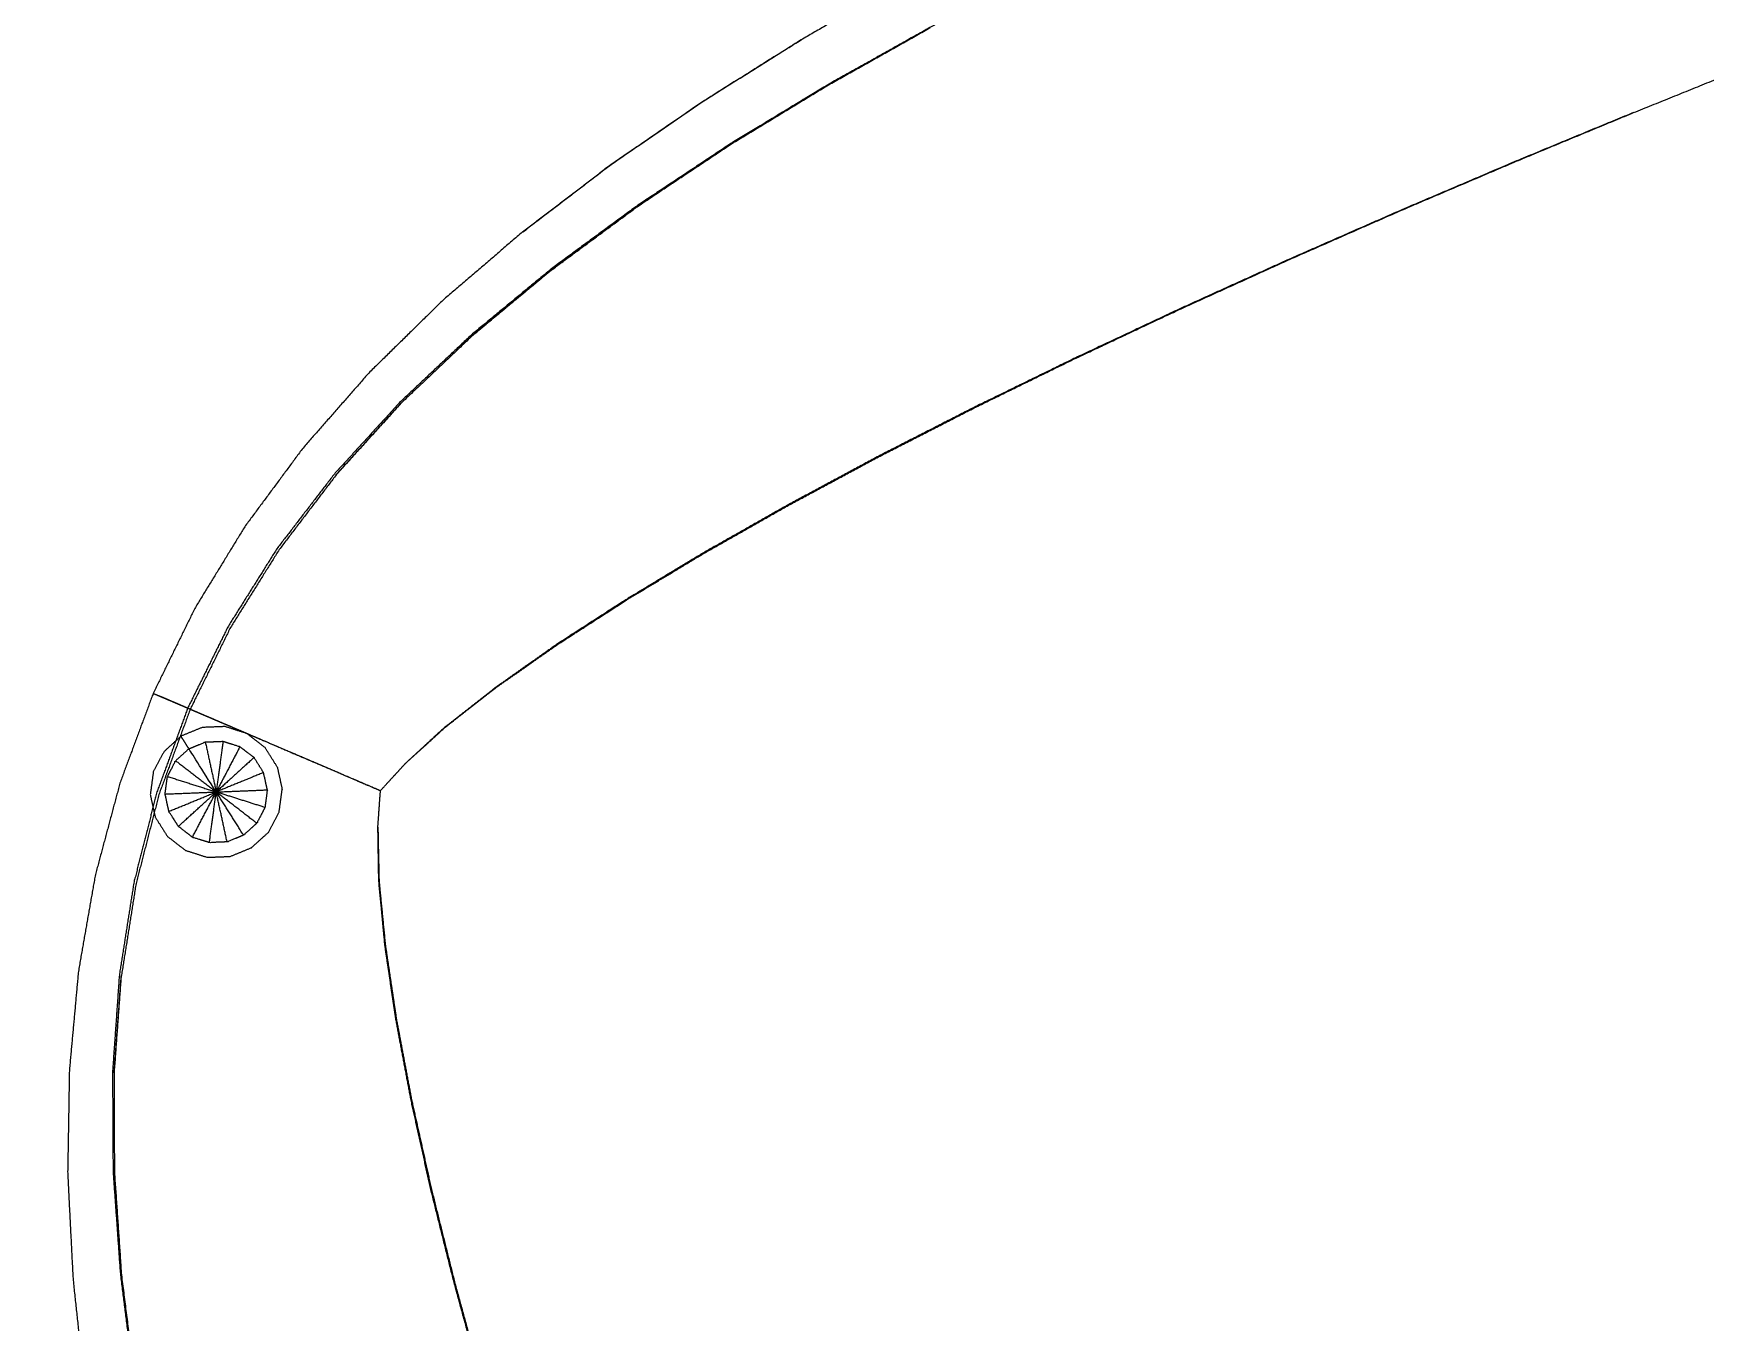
# Model space of a CAD drawing. Header units: millimetres. Extents: x 3429 to 24139, y -631 to 9878.
# Drawn here: x 7940.66 to 7959.4, y 3832.2 to 3846.66 of the extents above; entities that cross this region are included whole.
import ezdxf

# ---------------------------------------------------------------- set-up
doc = ezdxf.new("R2010")
doc.units = ezdxf.units.MM
doc.layers.add('multid_gorunus_4', color=15, linetype='Continuous', lineweight=9)
doc.layers.add('multid_gorunus_5', color=193, linetype='Continuous', lineweight=5)

# ---------------------------------------------------------------- blocks, each defined once
blk = doc.blocks.new('yuvarlak masa')
at = {"layer": 'multid_gorunus_4', "lineweight": -3}
for points, knots in [([(2089.702, 7665.9), (2089.702, 7665.9), (2089.702, 7665.899), (2089.037, 7665.698), (2088.372, 7665.496), (2087.701, 7665.276), (2087.03, 7665.055), (2086.355, 7664.819), (2085.681, 7664.582), (2085.006, 7664.331), (2084.331, 7664.081), (2083.657, 7663.817), (2082.984, 7663.554), (2082.314, 7663.28), (2081.645, 7663.006), (2080.983, 7662.722), (2080.321, 7662.438), (2079.67, 7662.145), (2079.018, 7661.851), (2078.381, 7661.548), (2077.743, 7661.244), (2077.122, 7660.932), (2076.501, 7660.62), (2075.9, 7660.297), (2075.3, 7659.975), (2074.723, 7659.642), (2074.146, 7659.308)], [-3.000191, -3.000191, -3.000191, -3, -3, -2, -2, -1, -1, 0, 0, 1, 1, 2, 2, 3, 3, 4, 4, 5, 5, 6, 6, 7, 7, 8, 8, 8.999722, 8.999722, 8.999722]), ([(2089.702, 7665.9), (2089.702, 7665.9), (2089.702, 7665.899), (2089.037, 7665.698), (2088.372, 7665.496), (2087.701, 7665.276), (2087.03, 7665.055), (2086.355, 7664.819), (2085.681, 7664.582), (2085.006, 7664.331), (2084.331, 7664.081), (2083.657, 7663.817), (2082.984, 7663.554), (2082.314, 7663.28), (2081.645, 7663.006), (2080.983, 7662.722), (2080.321, 7662.438), (2079.67, 7662.145), (2079.018, 7661.851), (2078.381, 7661.548), (2077.743, 7661.244), (2077.122, 7660.932), (2076.501, 7660.62), (2075.9, 7660.297), (2075.3, 7659.975), (2074.723, 7659.642), (2074.146, 7659.308)], [-3.000191, -3.000191, -3.000191, -3, -3, -2, -2, -1, -1, 0, 0, 1, 1, 2, 2, 3, 3, 4, 4, 5, 5, 6, 6, 7, 7, 8, 8, 8.999722, 8.999722, 8.999722]), ([(2079.286, 7661.27), (2079.286, 7661.27), (2079.285, 7661.27), (2078.651, 7660.974), (2078.017, 7660.678), (2077.4, 7660.374), (2076.783, 7660.07), (2076.186, 7659.758), (2075.588, 7659.446), (2075.015, 7659.124), (2074.442, 7658.803), (2073.895, 7658.471), (2073.349, 7658.139), (2073.35, 7658.139), (2073.352, 7658.139), (2073.898, 7658.471), (2074.444, 7658.803), (2075.017, 7659.124), (2075.59, 7659.446)], [16.999299, 16.999299, 16.999299, 17, 17, 18, 18, 19, 19, 20, 20, 21, 21, 22, 22, 23, 23, 24, 24, 25, 25, 25]), ([(2079.286, 7661.27), (2079.286, 7661.27), (2079.285, 7661.27), (2078.651, 7660.974), (2078.017, 7660.678), (2077.4, 7660.374), (2076.783, 7660.07), (2076.186, 7659.758), (2075.588, 7659.446), (2075.015, 7659.124), (2074.442, 7658.803), (2073.895, 7658.471), (2073.349, 7658.139), (2073.35, 7658.139), (2073.352, 7658.139), (2073.898, 7658.471), (2074.444, 7658.803), (2075.017, 7659.124), (2075.59, 7659.446)], [16.999299, 16.999299, 16.999299, 17, 17, 18, 18, 19, 19, 20, 20, 21, 21, 22, 22, 23, 23, 24, 24, 25, 25, 25]), ([(2071.363, 7656.739), (2071.845, 7657.095), (2072.326, 7657.45), (2072.841, 7657.794), (2073.357, 7658.137), (2073.902, 7658.469), (2074.448, 7658.801), (2075.02, 7659.123), (2075.593, 7659.445)], [-2, -2, -2, -1, -1, 0, 0, 1, 1, 2, 2, 2]), ([(2071.363, 7656.739), (2071.845, 7657.095), (2072.326, 7657.45), (2072.841, 7657.794), (2073.357, 7658.137), (2073.902, 7658.469), (2074.448, 7658.801), (2075.02, 7659.123), (2075.593, 7659.445)], [-2, -2, -2, -1, -1, 0, 0, 1, 1, 2, 2, 2]), ([(2074.146, 7659.308), (2074.146, 7659.308), (2074.146, 7659.308), (2073.596, 7658.963), (2073.046, 7658.618), (2072.527, 7658.26), (2072.008, 7657.902), (2071.522, 7657.529), (2071.036, 7657.157), (2071.03, 7657.156), (2071.024, 7657.154)], [8.999722, 8.999722, 8.999722, 9, 9, 10, 10, 11, 11, 12, 12, 13, 13, 13]), ([(2074.146, 7659.308), (2074.146, 7659.308), (2074.146, 7659.308), (2073.596, 7658.963), (2073.046, 7658.618), (2072.527, 7658.26), (2072.008, 7657.902), (2071.522, 7657.529), (2071.036, 7657.157), (2071.03, 7657.156), (2071.024, 7657.154)], [8.999722, 8.999722, 8.999722, 9, 9, 10, 10, 11, 11, 12, 12, 13, 13, 13]), ([(2071.024, 7657.154), (2071.51, 7657.526), (2071.996, 7657.898), (2072.516, 7658.255), (2073.036, 7658.613), (2073.586, 7658.958), (2074.137, 7659.303), (2074.141, 7659.306), (2074.146, 7659.308)], [13, 13, 13, 14, 14, 15, 15, 16, 16, 16.007962, 16.007962, 16.007962]), ([(2071.024, 7657.154), (2071.51, 7657.526), (2071.996, 7657.898), (2072.516, 7658.255), (2073.036, 7658.613), (2073.586, 7658.958), (2074.137, 7659.303), (2074.141, 7659.306), (2074.146, 7659.308)], [13, 13, 13, 14, 14, 15, 15, 16, 16, 16.007962, 16.007962, 16.007962]), ([(2073.349, 7658.139), (2072.833, 7657.796), (2072.317, 7657.454), (2071.834, 7657.099), (2071.351, 7656.744), (2070.905, 7656.375), (2070.458, 7656.006), (2070.051, 7655.623), (2069.644, 7655.239), (2069.279, 7654.839), (2068.914, 7654.439), (2068.593, 7654.021), (2068.272, 7653.603), (2067.998, 7653.167), (2067.724, 7652.73), (2067.498, 7652.273), (2067.272, 7651.816), (2067.097, 7651.337), (2066.921, 7650.858), (2066.795, 7650.358), (2066.668, 7649.858), (2066.586, 7649.338), (2066.505, 7648.818), (2066.467, 7648.277), (2066.429, 7647.737), (2066.432, 7647.178), (2066.435, 7646.618), (2066.476, 7646.041), (2066.517, 7645.463), (2066.592, 7644.869), (2066.668, 7644.275), (2066.775, 7643.665), (2066.883, 7643.054), (2067.019, 7642.43), (2067.156, 7641.805)], [-6, -6, -6, -5, -5, -4, -4, -3, -3, -2, -2, -1, -1, 0, 0, 1, 1, 2, 2, 3, 3, 4, 4, 5, 5, 6, 6, 7, 7, 8, 8, 9, 9, 10, 10, 11, 11, 11]), ([(2073.349, 7658.139), (2072.833, 7657.796), (2072.317, 7657.454), (2071.834, 7657.099), (2071.351, 7656.744), (2070.905, 7656.375), (2070.458, 7656.006), (2070.051, 7655.623), (2069.644, 7655.239), (2069.279, 7654.839), (2068.914, 7654.439), (2068.593, 7654.021), (2068.272, 7653.603), (2067.998, 7653.167), (2067.724, 7652.73), (2067.498, 7652.273), (2067.272, 7651.816), (2067.097, 7651.337), (2066.921, 7650.858), (2066.795, 7650.358), (2066.668, 7649.858), (2066.586, 7649.338), (2066.505, 7648.818), (2066.467, 7648.277), (2066.429, 7647.737), (2066.432, 7647.178), (2066.435, 7646.618), (2066.476, 7646.041), (2066.517, 7645.463), (2066.592, 7644.869), (2066.668, 7644.275), (2066.775, 7643.665), (2066.883, 7643.054), (2067.019, 7642.43), (2067.156, 7641.805)], [-6, -6, -6, -5, -5, -4, -4, -3, -3, -2, -2, -1, -1, 0, 0, 1, 1, 2, 2, 3, 3, 4, 4, 5, 5, 6, 6, 7, 7, 8, 8, 9, 9, 10, 10, 11, 11, 11]), ([(2071.024, 7657.154), (2070.574, 7656.767), (2070.124, 7656.381), (2069.713, 7655.977), (2069.302, 7655.574), (2068.933, 7655.153), (2068.564, 7654.732), (2068.239, 7654.293), (2067.914, 7653.854), (2067.633, 7653.395), (2067.353, 7652.937), (2067.119, 7652.459), (2066.885, 7651.98), (2066.7, 7651.481), (2066.514, 7650.982), (2066.375, 7650.463), (2066.236, 7649.944), (2066.141, 7649.406), (2066.047, 7648.867), (2065.996, 7648.31), (2065.945, 7647.752), (2065.936, 7647.176), (2065.926, 7646.601), (2065.956, 7646.008), (2065.986, 7645.415), (2066.051, 7644.807), (2066.117, 7644.198)], [-4, -4, -4, -3, -3, -2, -2, -1, -1, 0, 0, 1, 1, 2, 2, 3, 3, 4, 4, 5, 5, 6, 6, 7, 7, 8, 8, 9, 9, 9]), ([(2071.024, 7657.154), (2070.574, 7656.767), (2070.124, 7656.381), (2069.713, 7655.977), (2069.302, 7655.574), (2068.933, 7655.153), (2068.564, 7654.732), (2068.239, 7654.293), (2067.914, 7653.854), (2067.633, 7653.395), (2067.353, 7652.937), (2067.119, 7652.459), (2066.885, 7651.98), (2066.7, 7651.481), (2066.514, 7650.982), (2066.375, 7650.463), (2066.236, 7649.944), (2066.141, 7649.406), (2066.047, 7648.867), (2065.996, 7648.31), (2065.945, 7647.752), (2065.936, 7647.176), (2065.926, 7646.601), (2065.956, 7646.008), (2065.986, 7645.415), (2066.051, 7644.807), (2066.117, 7644.198)], [-4, -4, -4, -3, -3, -2, -2, -1, -1, 0, 0, 1, 1, 2, 2, 3, 3, 4, 4, 5, 5, 6, 6, 7, 7, 8, 8, 9, 9, 9]), ([(2070.472, 7656.001), (2070.474, 7656.002), (2070.475, 7656.003), (2070.919, 7656.373), (2071.364, 7656.743), (2071.364, 7656.741), (2071.363, 7656.739), (2070.918, 7656.37), (2070.473, 7656.001), (2070.067, 7655.616), (2069.661, 7655.232), (2069.297, 7654.831), (2068.933, 7654.431), (2068.935, 7654.431), (2068.937, 7654.432), (2069.3, 7654.833), (2069.663, 7655.234), (2069.663, 7655.234), (2069.664, 7655.234)], [-7.002753, -7.002753, -7.002753, -7, -7, -6, -6, -5, -5, -4, -4, -3, -3, -2, -2, -1, -1, 0, 0, 0.000105, 0.000105, 0.000105]), ([(2070.472, 7656.001), (2070.474, 7656.002), (2070.475, 7656.003), (2070.919, 7656.373), (2071.364, 7656.743), (2071.364, 7656.741), (2071.363, 7656.739), (2070.918, 7656.37), (2070.473, 7656.001), (2070.067, 7655.616), (2069.661, 7655.232), (2069.297, 7654.831), (2068.933, 7654.431), (2068.935, 7654.431), (2068.937, 7654.432), (2069.3, 7654.833), (2069.663, 7655.234), (2069.663, 7655.234), (2069.664, 7655.234)], [-7.002753, -7.002753, -7.002753, -7, -7, -6, -6, -5, -5, -4, -4, -3, -3, -2, -2, -1, -1, 0, 0, 0.000105, 0.000105, 0.000105]), ([(2068.937, 7654.432), (2068.617, 7654.013), (2068.298, 7653.594), (2068.024, 7653.156), (2067.751, 7652.719), (2067.526, 7652.261), (2067.3, 7651.804), (2067.3, 7651.804), (2067.3, 7651.803)], [-3, -3, -3, -2, -2, -1, -1, 0, 0, 0.000024, 0.000024, 0.000024]), ([(2068.937, 7654.432), (2068.617, 7654.013), (2068.298, 7653.594), (2068.024, 7653.156), (2067.751, 7652.719), (2067.526, 7652.261), (2067.3, 7651.804), (2067.3, 7651.804), (2067.3, 7651.803)], [-3, -3, -3, -2, -2, -1, -1, 0, 0, 0.000024, 0.000024, 0.000024]), ([(2066.885, 7651.98), (2066.892, 7651.977), (2066.898, 7651.975), (2066.913, 7651.969), (2066.927, 7651.963), (2066.943, 7651.956), (2066.959, 7651.949), (2066.976, 7651.942), (2066.994, 7651.934), (2067.014, 7651.926), (2067.034, 7651.917), (2067.055, 7651.908), (2067.077, 7651.899), (2067.101, 7651.889), (2067.125, 7651.878), (2067.149, 7651.868), (2067.173, 7651.858), (2067.195, 7651.848), (2067.218, 7651.839), (2067.236, 7651.831), (2067.255, 7651.823), (2067.263, 7651.819), (2067.272, 7651.816)], [29, 29, 29, 30, 30, 31, 31, 32, 32, 33, 33, 34, 34, 35, 35, 36, 36, 37, 37, 38, 38, 39, 39, 39.673701, 39.673701, 39.673701]), ([(2066.885, 7651.98), (2066.892, 7651.977), (2066.898, 7651.975), (2066.913, 7651.969), (2066.927, 7651.963), (2066.943, 7651.956), (2066.959, 7651.949), (2066.976, 7651.942), (2066.994, 7651.934), (2067.014, 7651.926), (2067.034, 7651.917), (2067.055, 7651.908), (2067.077, 7651.899), (2067.101, 7651.889), (2067.125, 7651.878), (2067.149, 7651.868), (2067.173, 7651.858), (2067.195, 7651.848), (2067.218, 7651.839), (2067.236, 7651.831), (2067.255, 7651.823), (2067.263, 7651.819), (2067.272, 7651.816)], [29, 29, 29, 30, 30, 31, 31, 32, 32, 33, 33, 34, 34, 35, 35, 36, 36, 37, 37, 38, 38, 39, 39, 39.673701, 39.673701, 39.673701]), ([(2067.299, 7651.802), (2067.124, 7651.324), (2066.949, 7650.846), (2066.821, 7650.346), (2066.692, 7649.846), (2066.61, 7649.326), (2066.527, 7648.806)], [0.001522, 0.001522, 0.001522, 1, 1, 2, 2, 3, 3, 3]), ([(2067.299, 7651.802), (2067.124, 7651.324), (2066.949, 7650.846), (2066.821, 7650.346), (2066.692, 7649.846), (2066.61, 7649.326), (2066.527, 7648.806)], [0.001522, 0.001522, 0.001522, 1, 1, 2, 2, 3, 3, 3]), ([(2066.447, 7647.727), (2066.487, 7648.266), (2066.527, 7648.806), (2066.526, 7648.808), (2066.525, 7648.809), (2066.486, 7648.269), (2066.447, 7647.73), (2066.448, 7647.171), (2066.45, 7646.612), (2066.49, 7646.035), (2066.529, 7645.458), (2066.604, 7644.864), (2066.678, 7644.27), (2066.677, 7644.268), (2066.676, 7644.267), (2066.602, 7644.861), (2066.528, 7645.455), (2066.489, 7646.032), (2066.45, 7646.609), (2066.45, 7646.61), (2066.45, 7646.612)], [-3, -3, -3, -2, -2, -1, -1, 0, 0, 1, 1, 2, 2, 3, 3, 4, 4, 5, 5, 6, 6, 6.002751, 6.002751, 6.002751]), ([(2066.447, 7647.727), (2066.487, 7648.266), (2066.527, 7648.806), (2066.526, 7648.808), (2066.525, 7648.809), (2066.486, 7648.269), (2066.447, 7647.73), (2066.448, 7647.171), (2066.45, 7646.612), (2066.49, 7646.035), (2066.529, 7645.458), (2066.604, 7644.864), (2066.678, 7644.27), (2066.677, 7644.268), (2066.676, 7644.267), (2066.602, 7644.861), (2066.528, 7645.455), (2066.489, 7646.032), (2066.45, 7646.609), (2066.45, 7646.61), (2066.45, 7646.612)], [-3, -3, -3, -2, -2, -1, -1, 0, 0, 1, 1, 2, 2, 3, 3, 4, 4, 5, 5, 6, 6, 6.002751, 6.002751, 6.002751])]:
    blk.add_open_spline(points, degree=2, knots=knots, dxfattribs=at)
blk.add_open_spline([(2067.3, 7651.803), (2067.3, 7651.803), (2067.299, 7651.802)], degree=2, dxfattribs=at)
blk.add_open_spline([(2067.3, 7651.803), (2067.3, 7651.803), (2067.299, 7651.802)], degree=2, dxfattribs=at)
at = {"layer": 'multid_gorunus_5', "lineweight": -3}
for points, knots in [([(2080.073, 7621.626), (2079.835, 7622.02), (2079.598, 7622.414), (2079.33, 7622.886), (2079.063, 7623.358), (2078.79, 7623.865), (2078.518, 7624.372), (2078.242, 7624.911), (2077.967, 7625.45), (2077.689, 7626.017), (2077.412, 7626.584), (2077.134, 7627.175), (2076.856, 7627.766), (2076.578, 7628.378), (2076.3, 7628.99), (2076.024, 7629.619), (2075.747, 7630.248), (2075.473, 7630.89), (2075.199, 7631.532), (2074.928, 7632.184), (2074.657, 7632.836), (2074.39, 7633.494), (2074.124, 7634.152), (2073.863, 7634.812), (2073.602, 7635.471), (2073.348, 7636.13), (2073.094, 7636.789), (2072.85, 7637.443), (2072.605, 7638.097), (2072.372, 7638.743), (2072.138, 7639.389), (2071.917, 7640.024), (2071.697, 7640.659), (2071.49, 7641.279), (2071.284, 7641.899), (2071.094, 7642.5), (2070.904, 7643.102), (2070.732, 7643.682), (2070.561, 7644.263), (2070.409, 7644.818), (2070.257, 7645.374), (2070.125, 7645.9), (2069.994, 7646.427), (2069.885, 7646.92), (2069.776, 7647.413), (2069.69, 7647.869), (2069.605, 7648.325), (2069.543, 7648.74), (2069.482, 7649.154), (2069.448, 7649.517), (2069.413, 7649.88), (2069.408, 7650.181), (2069.403, 7650.482), (2069.417, 7650.686), (2069.432, 7650.89), (2069.57, 7651.04), (2069.708, 7651.191), (2069.931, 7651.394), (2070.153, 7651.597), (2070.44, 7651.821), (2070.728, 7652.046), (2071.071, 7652.286), (2071.414, 7652.527), (2071.804, 7652.779), (2072.193, 7653.031), (2072.626, 7653.291), (2073.059, 7653.552), (2073.53, 7653.82), (2074.002, 7654.088), (2074.509, 7654.361), (2075.016, 7654.634), (2075.555, 7654.91), (2076.093, 7655.185), (2076.66, 7655.463), (2077.227, 7655.74), (2077.818, 7656.018), (2078.409, 7656.296), (2079.021, 7656.574), (2079.633, 7656.852), (2080.261, 7657.128), (2080.89, 7657.405), (2081.533, 7657.679), (2082.175, 7657.953), (2082.827, 7658.224), (2083.479, 7658.494), (2084.137, 7658.76), (2084.795, 7659.027), (2085.455, 7659.287), (2086.115, 7659.548), (2086.774, 7659.801), (2087.433, 7660.055), (2088.087, 7660.299), (2088.742, 7660.543), (2089.388, 7660.777), (2090.034, 7661.01), (2090.669, 7661.23), (2091.304, 7661.451), (2091.924, 7661.657), (2092.544, 7661.863), (2093.146, 7662.052), (2093.748, 7662.242), (2094.328, 7662.414), (2094.909, 7662.586), (2095.465, 7662.738), (2096.02, 7662.89), (2096.547, 7663.021), (2097.073, 7663.152), (2097.567, 7663.261), (2098.06, 7663.371), (2098.516, 7663.457), (2098.973, 7663.543), (2099.387, 7663.605), (2099.802, 7663.667), (2100.165, 7663.701), (2100.528, 7663.736), (2100.829, 7663.742), (2101.13, 7663.747), (2101.333, 7663.733), (2101.537, 7663.718), (2101.687, 7663.58), (2101.838, 7663.443), (2102.041, 7663.22), (2102.245, 7662.998), (2102.469, 7662.711), (2102.693, 7662.424), (2102.934, 7662.081), (2103.174, 7661.738), (2103.426, 7661.348), (2103.677, 7660.958), (2103.938, 7660.525), (2104.198, 7660.093), (2104.466, 7659.621), (2104.734, 7659.149), (2105.006, 7658.642), (2105.279, 7658.134), (2105.554, 7657.596), (2105.83, 7657.057), (2106.107, 7656.49), (2106.384, 7655.923), (2106.662, 7655.332), (2106.94, 7654.741), (2107.218, 7654.129), (2107.496, 7653.517), (2107.772, 7652.888), (2108.049, 7652.259), (2108.323, 7651.617), (2108.598, 7650.975), (2108.868, 7650.323), (2109.139, 7649.671), (2109.406, 7649.013), (2109.672, 7648.355), (2109.933, 7647.695), (2110.194, 7647.035), (2110.448, 7646.377), (2110.702, 7645.718), (2110.946, 7645.064), (2111.191, 7644.41), (2111.425, 7643.764), (2111.658, 7643.117), (2111.879, 7642.483), (2112.1, 7641.848), (2112.306, 7641.228), (2112.512, 7640.608), (2112.702, 7640.007), (2112.892, 7639.405), (2113.064, 7638.825), (2113.236, 7638.244), (2113.388, 7637.689), (2113.54, 7637.133), (2113.671, 7636.607), (2113.802, 7636.08), (2113.886, 7635.699), (2113.971, 7635.317)], [4.088884, 4.088884, 4.088884, 5, 5, 6, 6, 7, 7, 8, 8, 9, 9, 10, 10, 11, 11, 12, 12, 13, 13, 14, 14, 15, 15, 16, 16, 17, 17, 18, 18, 19, 19, 20, 20, 21, 21, 22, 22, 23, 23, 24, 24, 25, 25, 26, 26, 27, 27, 28, 28, 29, 29, 30, 30, 31, 31, 32, 32, 33, 33, 34, 34, 35, 35, 36, 36, 37, 37, 38, 38, 39, 39, 40, 40, 41, 41, 42, 42, 43, 43, 44, 44, 45, 45, 46, 46, 47, 47, 48, 48, 49, 49, 50, 50, 51, 51, 52, 52, 53, 53, 54, 54, 55, 55, 56, 56, 57, 57, 58, 58, 59, 59, 60, 60, 61, 61, 62, 62, 63, 63, 64, 64, 65, 65, 66, 66, 67, 67, 68, 68, 69, 69, 70, 70, 71, 71, 72, 72, 73, 73, 74, 74, 75, 75, 76, 76, 77, 77, 78, 78, 79, 79, 80, 80, 81, 81, 82, 82, 83, 83, 84, 84, 85, 85, 86, 86, 87, 87, 88, 88, 89, 89, 89.773868, 89.773868, 89.773868]), ([(2080.073, 7621.626), (2079.835, 7622.02), (2079.598, 7622.414), (2079.33, 7622.886), (2079.063, 7623.358), (2078.79, 7623.865), (2078.518, 7624.372), (2078.242, 7624.911), (2077.967, 7625.45), (2077.689, 7626.017), (2077.412, 7626.584), (2077.134, 7627.175), (2076.856, 7627.766), (2076.578, 7628.378), (2076.3, 7628.99), (2076.024, 7629.619), (2075.747, 7630.248), (2075.473, 7630.89), (2075.199, 7631.532), (2074.928, 7632.184), (2074.657, 7632.836), (2074.39, 7633.494), (2074.124, 7634.152), (2073.863, 7634.812), (2073.602, 7635.471), (2073.348, 7636.13), (2073.094, 7636.789), (2072.85, 7637.443), (2072.605, 7638.097), (2072.372, 7638.743), (2072.138, 7639.389), (2071.917, 7640.024), (2071.697, 7640.659), (2071.49, 7641.279), (2071.284, 7641.899), (2071.094, 7642.5), (2070.904, 7643.102), (2070.732, 7643.682), (2070.561, 7644.263), (2070.409, 7644.818), (2070.257, 7645.374), (2070.125, 7645.9), (2069.994, 7646.427), (2069.885, 7646.92), (2069.776, 7647.413), (2069.69, 7647.869), (2069.605, 7648.325), (2069.543, 7648.74), (2069.482, 7649.154), (2069.448, 7649.517), (2069.413, 7649.88), (2069.408, 7650.181), (2069.403, 7650.482), (2069.417, 7650.686), (2069.432, 7650.89), (2069.57, 7651.04), (2069.708, 7651.191), (2069.931, 7651.394), (2070.153, 7651.597), (2070.44, 7651.821), (2070.728, 7652.046), (2071.071, 7652.286), (2071.414, 7652.527), (2071.804, 7652.779), (2072.193, 7653.031), (2072.626, 7653.291), (2073.059, 7653.552), (2073.53, 7653.82), (2074.002, 7654.088), (2074.509, 7654.361), (2075.016, 7654.634), (2075.555, 7654.91), (2076.093, 7655.185), (2076.66, 7655.463), (2077.227, 7655.74), (2077.818, 7656.018), (2078.409, 7656.296), (2079.021, 7656.574), (2079.633, 7656.852), (2080.261, 7657.128), (2080.89, 7657.405), (2081.533, 7657.679), (2082.175, 7657.953), (2082.827, 7658.224), (2083.479, 7658.494), (2084.137, 7658.76), (2084.795, 7659.027), (2085.455, 7659.287), (2086.115, 7659.548), (2086.774, 7659.801), (2087.433, 7660.055), (2088.087, 7660.299), (2088.742, 7660.543), (2089.388, 7660.777), (2090.034, 7661.01), (2090.669, 7661.23), (2091.304, 7661.451), (2091.924, 7661.657), (2092.544, 7661.863), (2093.146, 7662.052), (2093.748, 7662.242), (2094.328, 7662.414), (2094.909, 7662.586), (2095.465, 7662.738), (2096.02, 7662.89), (2096.547, 7663.021), (2097.073, 7663.152), (2097.567, 7663.261), (2098.06, 7663.371), (2098.516, 7663.457), (2098.973, 7663.543), (2099.387, 7663.605), (2099.802, 7663.667), (2100.165, 7663.701), (2100.528, 7663.736), (2100.829, 7663.742), (2101.13, 7663.747), (2101.333, 7663.733), (2101.537, 7663.718), (2101.687, 7663.58), (2101.838, 7663.443), (2102.041, 7663.22), (2102.245, 7662.998), (2102.469, 7662.711), (2102.693, 7662.424), (2102.934, 7662.081), (2103.174, 7661.738), (2103.426, 7661.348), (2103.677, 7660.958), (2103.938, 7660.525), (2104.198, 7660.093), (2104.466, 7659.621), (2104.734, 7659.149), (2105.006, 7658.642), (2105.279, 7658.134), (2105.554, 7657.596), (2105.83, 7657.057), (2106.107, 7656.49), (2106.384, 7655.923), (2106.662, 7655.332), (2106.94, 7654.741), (2107.218, 7654.129), (2107.496, 7653.517), (2107.772, 7652.888), (2108.049, 7652.259), (2108.323, 7651.617), (2108.598, 7650.975), (2108.868, 7650.323), (2109.139, 7649.671), (2109.406, 7649.013), (2109.672, 7648.355), (2109.933, 7647.695), (2110.194, 7647.035), (2110.448, 7646.377), (2110.702, 7645.718), (2110.946, 7645.064), (2111.191, 7644.41), (2111.425, 7643.764), (2111.658, 7643.117), (2111.879, 7642.483), (2112.1, 7641.848), (2112.306, 7641.228), (2112.512, 7640.608), (2112.702, 7640.007), (2112.892, 7639.405), (2113.064, 7638.825), (2113.236, 7638.244), (2113.388, 7637.689), (2113.54, 7637.133), (2113.671, 7636.607), (2113.802, 7636.08), (2113.886, 7635.699), (2113.971, 7635.317)], [4.088884, 4.088884, 4.088884, 5, 5, 6, 6, 7, 7, 8, 8, 9, 9, 10, 10, 11, 11, 12, 12, 13, 13, 14, 14, 15, 15, 16, 16, 17, 17, 18, 18, 19, 19, 20, 20, 21, 21, 22, 22, 23, 23, 24, 24, 25, 25, 26, 26, 27, 27, 28, 28, 29, 29, 30, 30, 31, 31, 32, 32, 33, 33, 34, 34, 35, 35, 36, 36, 37, 37, 38, 38, 39, 39, 40, 40, 41, 41, 42, 42, 43, 43, 44, 44, 45, 45, 46, 46, 47, 47, 48, 48, 49, 49, 50, 50, 51, 51, 52, 52, 53, 53, 54, 54, 55, 55, 56, 56, 57, 57, 58, 58, 59, 59, 60, 60, 61, 61, 62, 62, 63, 63, 64, 64, 65, 65, 66, 66, 67, 67, 68, 68, 69, 69, 70, 70, 71, 71, 72, 72, 73, 73, 74, 74, 75, 75, 76, 76, 77, 77, 78, 78, 79, 79, 80, 80, 81, 81, 82, 82, 83, 83, 84, 84, 85, 85, 86, 86, 87, 87, 88, 88, 89, 89, 89.773868, 89.773868, 89.773868]), ([(2065.542, 7644.041), (2065.62, 7643.894), (2065.698, 7643.748), (2065.825, 7643.508), (2065.951, 7643.268), (2066.138, 7642.908), (2066.326, 7642.548), (2066.57, 7642.08), (2066.814, 7641.611), (2067.108, 7641.045), (2067.402, 7640.479), (2067.741, 7639.826), (2068.081, 7639.173), (2068.459, 7638.445), (2068.838, 7637.716), (2069.255, 7636.913), (2069.672, 7636.11), (2070.127, 7635.234), (2070.582, 7634.359), (2071.073, 7633.412), (2071.565, 7632.466), (2072.093, 7631.449), (2072.621, 7630.433), (2073.205, 7629.395), (2073.788, 7628.357), (2074.447, 7627.344), (2075.105, 7626.331), (2075.859, 7625.391), (2076.612, 7624.451), (2077.48, 7623.631), (2078.347, 7622.811), (2079.37, 7622.109), (2080.651, 7620.756), (2081.868, 7620.169), (2083.115, 7619.508), (2084.568, 7619.034), (2086.021, 7618.561), (2087.75, 7618.197), (2089.479, 7617.834), (2091.369, 7617.667), (2093.26, 7617.501), (2095.197, 7617.616), (2097.135, 7617.732), (2099.006, 7618.216), (2100.876, 7618.7), (2102.565, 7619.638), (2104.254, 7620.577), (2105.738, 7621.828), (2107.222, 7623.08), (2108.477, 7624.503), (2109.732, 7625.927), (2110.734, 7627.382), (2111.737, 7628.836), (2112.463, 7630.181), (2113.189, 7631.526), (2113.638, 7632.864), (2113.857, 7634.779), (2114.114, 7635.992), (2114.371, 7637.205), (2114.434, 7638.397), (2114.498, 7639.59), (2114.396, 7640.79), (2114.294, 7641.99), (2114.073, 7643.178), (2113.853, 7644.366), (2113.56, 7645.521), (2113.267, 7646.675), (2112.95, 7647.775), (2112.632, 7648.875), (2112.336, 7649.9), (2112.04, 7650.925), (2111.766, 7651.873), (2111.492, 7652.821), (2111.241, 7653.69), (2110.99, 7654.559), (2110.762, 7655.348), (2110.534, 7656.137), (2110.33, 7656.844), (2110.126, 7657.551), (2109.949, 7658.164), (2109.772, 7658.777), (2109.626, 7659.284), (2109.48, 7659.792), (2109.368, 7660.182), (2109.256, 7660.572), (2109.182, 7660.833), (2109.108, 7661.094), (2109.064, 7661.254), (2109.019, 7661.413)], [-33.999876, -33.999876, -33.999876, -33, -33, -32, -32, -31, -31, -30, -30, -29, -29, -28, -28, -27, -27, -26, -26, -25, -25, -24, -24, -23, -23, -22, -22, -21, -21, -20, -20, -19, -19, -18, -18, -17, -17, -16, -16, -15, -15, -14, -14, -13, -13, -12, -12, -11, -11, -10, -10, -9, -9, -8, -8, -7, -7, -6, -6, -5, -5, -4, -4, -3, -3, -2, -2, -1, -1, 0, 0, 1, 1, 2, 2, 3, 3, 4, 4, 5, 5, 6, 6, 7, 7, 8, 8, 9, 9, 9.998954, 9.998954, 9.998954]), ([(2065.542, 7644.041), (2065.62, 7643.894), (2065.698, 7643.748), (2065.825, 7643.508), (2065.951, 7643.268), (2066.138, 7642.908), (2066.326, 7642.548), (2066.57, 7642.08), (2066.814, 7641.611), (2067.108, 7641.045), (2067.402, 7640.479), (2067.741, 7639.826), (2068.081, 7639.173), (2068.459, 7638.445), (2068.838, 7637.716), (2069.255, 7636.913), (2069.672, 7636.11), (2070.127, 7635.234), (2070.582, 7634.359), (2071.073, 7633.412), (2071.565, 7632.466), (2072.093, 7631.449), (2072.621, 7630.433), (2073.205, 7629.395), (2073.788, 7628.357), (2074.447, 7627.344), (2075.105, 7626.331), (2075.859, 7625.391), (2076.612, 7624.451), (2077.48, 7623.631), (2078.347, 7622.811), (2079.37, 7622.109), (2080.651, 7620.756), (2081.868, 7620.169), (2083.115, 7619.508), (2084.568, 7619.034), (2086.021, 7618.561), (2087.75, 7618.197), (2089.479, 7617.834), (2091.369, 7617.667), (2093.26, 7617.501), (2095.197, 7617.616), (2097.135, 7617.732), (2099.006, 7618.216), (2100.876, 7618.7), (2102.565, 7619.638), (2104.254, 7620.577), (2105.738, 7621.828), (2107.222, 7623.08), (2108.477, 7624.503), (2109.732, 7625.927), (2110.734, 7627.382), (2111.737, 7628.836), (2112.463, 7630.181), (2113.189, 7631.526), (2113.638, 7632.864), (2113.857, 7634.779), (2114.114, 7635.992), (2114.371, 7637.205), (2114.434, 7638.397), (2114.498, 7639.59), (2114.396, 7640.79), (2114.294, 7641.99), (2114.073, 7643.178), (2113.853, 7644.366), (2113.56, 7645.521), (2113.267, 7646.675), (2112.95, 7647.775), (2112.632, 7648.875), (2112.336, 7649.9), (2112.04, 7650.925), (2111.766, 7651.873), (2111.492, 7652.821), (2111.241, 7653.69), (2110.99, 7654.559), (2110.762, 7655.348), (2110.534, 7656.137), (2110.33, 7656.844), (2110.126, 7657.551), (2109.949, 7658.164), (2109.772, 7658.777), (2109.626, 7659.284), (2109.48, 7659.792), (2109.368, 7660.182), (2109.256, 7660.572), (2109.182, 7660.833), (2109.108, 7661.094), (2109.064, 7661.254), (2109.019, 7661.413)], [-33.999876, -33.999876, -33.999876, -33, -33, -32, -32, -31, -31, -30, -30, -29, -29, -28, -28, -27, -27, -26, -26, -25, -25, -24, -24, -23, -23, -22, -22, -21, -21, -20, -20, -19, -19, -18, -18, -17, -17, -16, -16, -15, -15, -14, -14, -13, -13, -12, -12, -11, -11, -10, -10, -9, -9, -8, -8, -7, -7, -6, -6, -5, -5, -4, -4, -3, -3, -2, -2, -1, -1, 0, 0, 1, 1, 2, 2, 3, 3, 4, 4, 5, 5, 6, 6, 7, 7, 8, 8, 9, 9, 9.998954, 9.998954, 9.998954]), ([(2083.476, 7658.494), (2082.823, 7658.224), (2082.171, 7657.954), (2081.529, 7657.68), (2080.886, 7657.406), (2080.257, 7657.13), (2079.628, 7656.854), (2079.016, 7656.577), (2078.404, 7656.299), (2077.813, 7656.021), (2077.222, 7655.743), (2076.655, 7655.466), (2076.088, 7655.189), (2075.549, 7654.913), (2075.01, 7654.638), (2074.503, 7654.365), (2073.996, 7654.092), (2073.524, 7653.824), (2073.052, 7653.557), (2072.62, 7653.295), (2072.187, 7653.034), (2071.797, 7652.782), (2071.408, 7652.53), (2071.065, 7652.289), (2070.723, 7652.047), (2070.436, 7651.822), (2070.149, 7651.597), (2069.928, 7651.393), (2069.706, 7651.189), (2069.706, 7651.189), (2069.706, 7651.189)], [0, 0, 0, 1, 1, 2, 2, 3, 3, 4, 4, 5, 5, 6, 6, 7, 7, 8, 8, 9, 9, 10, 10, 11, 11, 12, 12, 13, 13, 14, 14, 14.000006, 14.000006, 14.000006]), ([(2083.476, 7658.494), (2082.823, 7658.224), (2082.171, 7657.954), (2081.529, 7657.68), (2080.886, 7657.406), (2080.257, 7657.13), (2079.628, 7656.854), (2079.016, 7656.577), (2078.404, 7656.299), (2077.813, 7656.021), (2077.222, 7655.743), (2076.655, 7655.466), (2076.088, 7655.189), (2075.549, 7654.913), (2075.01, 7654.638), (2074.503, 7654.365), (2073.996, 7654.092), (2073.524, 7653.824), (2073.052, 7653.557), (2072.62, 7653.295), (2072.187, 7653.034), (2071.797, 7652.782), (2071.408, 7652.53), (2071.065, 7652.289), (2070.723, 7652.047), (2070.436, 7651.822), (2070.149, 7651.597), (2069.928, 7651.393), (2069.706, 7651.189), (2069.706, 7651.189), (2069.706, 7651.189)], [0, 0, 0, 1, 1, 2, 2, 3, 3, 4, 4, 5, 5, 6, 6, 7, 7, 8, 8, 9, 9, 10, 10, 11, 11, 12, 12, 13, 13, 14, 14, 14.000006, 14.000006, 14.000006]), ([(2069.433, 7650.889), (2069.432, 7650.888), (2069.431, 7650.888), (2069.317, 7650.937), (2069.203, 7650.985), (2069.066, 7651.044), (2068.929, 7651.103), (2068.797, 7651.16), (2068.665, 7651.216), (2068.54, 7651.27), (2068.415, 7651.324), (2068.299, 7651.374), (2068.182, 7651.424), (2068.073, 7651.47), (2067.963, 7651.517), (2067.86, 7651.562), (2067.757, 7651.606), (2067.658, 7651.648), (2067.559, 7651.691), (2067.464, 7651.731), (2067.37, 7651.772), (2067.284, 7651.809), (2067.198, 7651.846), (2067.126, 7651.876), (2067.055, 7651.907), (2067.004, 7651.929), (2066.952, 7651.951), (2066.952, 7651.951), (2066.952, 7651.951)], [14.995157, 14.995157, 14.995157, 15, 15, 16, 16, 17, 17, 18, 18, 19, 19, 20, 20, 21, 21, 22, 22, 23, 23, 24, 24, 25, 25, 26, 26, 27, 27, 27.00008, 27.00008, 27.00008]), ([(2069.433, 7650.889), (2069.432, 7650.888), (2069.431, 7650.888), (2069.317, 7650.937), (2069.203, 7650.985), (2069.066, 7651.044), (2068.929, 7651.103), (2068.797, 7651.16), (2068.665, 7651.216), (2068.54, 7651.27), (2068.415, 7651.324), (2068.299, 7651.374), (2068.182, 7651.424), (2068.073, 7651.47), (2067.963, 7651.517), (2067.86, 7651.562), (2067.757, 7651.606), (2067.658, 7651.648), (2067.559, 7651.691), (2067.464, 7651.731), (2067.37, 7651.772), (2067.284, 7651.809), (2067.198, 7651.846), (2067.126, 7651.876), (2067.055, 7651.907), (2067.004, 7651.929), (2066.952, 7651.951), (2066.952, 7651.951), (2066.952, 7651.951)], [14.995157, 14.995157, 14.995157, 15, 15, 16, 16, 17, 17, 18, 18, 19, 19, 20, 20, 21, 21, 22, 22, 23, 23, 24, 24, 25, 25, 26, 26, 27, 27, 27.00008, 27.00008, 27.00008]), ([(2067.272, 7651.816), (2067.273, 7651.815), (2067.274, 7651.815), (2067.287, 7651.809), (2067.299, 7651.804), (2067.329, 7651.791), (2067.359, 7651.778), (2067.4, 7651.761), (2067.441, 7651.743), (2067.487, 7651.723), (2067.533, 7651.704), (2067.578, 7651.684), (2067.623, 7651.665), (2067.661, 7651.649), (2067.699, 7651.633), (2067.734, 7651.618), (2067.769, 7651.603), (2067.804, 7651.587), (2067.84, 7651.572), (2067.88, 7651.555), (2067.921, 7651.537), (2067.97, 7651.516), (2068.019, 7651.495), (2068.079, 7651.469), (2068.14, 7651.443), (2068.214, 7651.412), (2068.288, 7651.38), (2068.378, 7651.341), (2068.468, 7651.302), (2068.578, 7651.256), (2068.687, 7651.209), (2068.811, 7651.156), (2068.935, 7651.103), (2069.069, 7651.045), (2069.204, 7650.988), (2069.318, 7650.939), (2069.432, 7650.89)], [45, 45, 45, 46, 46, 47, 47, 48, 48, 49, 49, 50, 50, 51, 51, 52, 52, 53, 53, 54, 54, 55, 55, 56, 56, 57, 57, 58, 58, 59, 59, 60, 60, 61, 61, 62, 62, 63, 63, 63]), ([(2067.272, 7651.816), (2067.273, 7651.815), (2067.274, 7651.815), (2067.287, 7651.809), (2067.299, 7651.804), (2067.329, 7651.791), (2067.359, 7651.778), (2067.4, 7651.761), (2067.441, 7651.743), (2067.487, 7651.723), (2067.533, 7651.704), (2067.578, 7651.684), (2067.623, 7651.665), (2067.661, 7651.649), (2067.699, 7651.633), (2067.734, 7651.618), (2067.769, 7651.603), (2067.804, 7651.587), (2067.84, 7651.572), (2067.88, 7651.555), (2067.921, 7651.537), (2067.97, 7651.516), (2068.019, 7651.495), (2068.079, 7651.469), (2068.14, 7651.443), (2068.214, 7651.412), (2068.288, 7651.38), (2068.378, 7651.341), (2068.468, 7651.302), (2068.578, 7651.256), (2068.687, 7651.209), (2068.811, 7651.156), (2068.935, 7651.103), (2069.069, 7651.045), (2069.204, 7650.988), (2069.318, 7650.939), (2069.432, 7650.89)], [45, 45, 45, 46, 46, 47, 47, 48, 48, 49, 49, 50, 50, 51, 51, 52, 52, 53, 53, 54, 54, 55, 55, 56, 56, 57, 57, 58, 58, 59, 59, 60, 60, 61, 61, 62, 62, 63, 63, 63]), ([(2067.591, 7650.875), (2067.438, 7651.117), (2067.285, 7651.359), (2067.281, 7651.365), (2067.278, 7651.37), (2067.274, 7651.376), (2067.271, 7651.381), (2067.268, 7651.386), (2067.264, 7651.392), (2067.261, 7651.397), (2067.257, 7651.403), (2067.254, 7651.408), (2067.25, 7651.414), (2067.247, 7651.419), (2067.244, 7651.424), (2067.24, 7651.43), (2067.237, 7651.435), (2067.233, 7651.441), (2067.23, 7651.446), (2067.226, 7651.451), (2067.223, 7651.457), (2067.22, 7651.462), (2067.216, 7651.468), (2067.213, 7651.473), (2067.209, 7651.478), (2067.206, 7651.484), (2067.203, 7651.489), (2067.199, 7651.495), (2067.196, 7651.5)], [0, 0, 0, 1, 1, 2, 2, 3, 3, 4, 4, 5, 5, 6, 6, 7, 7, 8, 8, 9, 9, 10, 10, 11, 11, 12, 12, 13, 13, 14, 14, 14]), ([(2067.591, 7650.875), (2067.438, 7651.117), (2067.285, 7651.359), (2067.281, 7651.365), (2067.278, 7651.37), (2067.274, 7651.376), (2067.271, 7651.381), (2067.268, 7651.386), (2067.264, 7651.392), (2067.261, 7651.397), (2067.257, 7651.403), (2067.254, 7651.408), (2067.25, 7651.414), (2067.247, 7651.419), (2067.244, 7651.424), (2067.24, 7651.43), (2067.237, 7651.435), (2067.233, 7651.441), (2067.23, 7651.446), (2067.226, 7651.451), (2067.223, 7651.457), (2067.22, 7651.462), (2067.216, 7651.468), (2067.213, 7651.473), (2067.209, 7651.478), (2067.206, 7651.484), (2067.203, 7651.489), (2067.199, 7651.495), (2067.196, 7651.5)], [0, 0, 0, 1, 1, 2, 2, 3, 3, 4, 4, 5, 5, 6, 6, 7, 7, 8, 8, 9, 9, 10, 10, 11, 11, 12, 12, 13, 13, 14, 14, 14]), ([(2067.285, 7651.359), (2067.377, 7651.397), (2067.469, 7651.435), (2067.53, 7651.155), (2067.591, 7650.875)], [0, 0, 0, 1, 1, 2, 2, 2]), ([(2067.285, 7651.359), (2067.377, 7651.397), (2067.469, 7651.435), (2067.53, 7651.155), (2067.591, 7650.875)], [0, 0, 0, 1, 1, 2, 2, 2]), ([(2067.469, 7651.435), (2067.568, 7651.439), (2067.668, 7651.443), (2067.629, 7651.159), (2067.591, 7650.875)], [0, 0, 0, 1, 1, 2, 2, 2]), ([(2067.469, 7651.435), (2067.568, 7651.439), (2067.668, 7651.443), (2067.629, 7651.159), (2067.591, 7650.875)], [0, 0, 0, 1, 1, 2, 2, 2]), ([(2067.668, 7651.443), (2067.763, 7651.413), (2067.857, 7651.382), (2067.724, 7651.129), (2067.591, 7650.875)], [0, 0, 0, 1, 1, 2, 2, 2]), ([(2067.668, 7651.443), (2067.763, 7651.413), (2067.857, 7651.382), (2067.724, 7651.129), (2067.591, 7650.875)], [0, 0, 0, 1, 1, 2, 2, 2]), ([(2067.857, 7651.382), (2067.936, 7651.322), (2068.015, 7651.261), (2067.803, 7651.068), (2067.591, 7650.875)], [0, 0, 0, 1, 1, 2, 2, 2]), ([(2067.857, 7651.382), (2067.936, 7651.322), (2068.015, 7651.261), (2067.803, 7651.068), (2067.591, 7650.875)], [0, 0, 0, 1, 1, 2, 2, 2]), ([(2067.045, 7651.049), (2067.091, 7651.137), (2067.137, 7651.225), (2067.364, 7651.05), (2067.591, 7650.875)], [0, 0, 0, 1, 1, 2, 2, 2]), ([(2067.045, 7651.049), (2067.091, 7651.137), (2067.137, 7651.225), (2067.364, 7651.05), (2067.591, 7650.875)], [0, 0, 0, 1, 1, 2, 2, 2]), ([(2067.018, 7650.852), (2067.031, 7650.95), (2067.045, 7651.049), (2067.318, 7650.962), (2067.591, 7650.875)], [0, 0, 0, 1, 1, 2, 2, 2]), ([(2067.018, 7650.852), (2067.031, 7650.95), (2067.045, 7651.049), (2067.318, 7650.962), (2067.591, 7650.875)], [0, 0, 0, 1, 1, 2, 2, 2]), ([(2068.164, 7650.898), (2068.143, 7650.995), (2068.121, 7651.092), (2067.856, 7650.984), (2067.591, 7650.875)], [0, 0, 0, 1, 1, 2, 2, 2]), ([(2068.164, 7650.898), (2068.143, 7650.995), (2068.121, 7651.092), (2067.856, 7650.984), (2067.591, 7650.875)], [0, 0, 0, 1, 1, 2, 2, 2]), ([(2067.061, 7650.657), (2067.039, 7650.755), (2067.018, 7650.852), (2067.305, 7650.863), (2067.591, 7650.875)], [0, 0, 0, 1, 1, 2, 2, 2]), ([(2067.061, 7650.657), (2067.039, 7650.755), (2067.018, 7650.852), (2067.305, 7650.863), (2067.591, 7650.875)], [0, 0, 0, 1, 1, 2, 2, 2]), ([(2067.167, 7650.489), (2067.114, 7650.573), (2067.061, 7650.657), (2067.326, 7650.766), (2067.591, 7650.875)], [0, 0, 0, 1, 1, 2, 2, 2]), ([(2067.167, 7650.489), (2067.114, 7650.573), (2067.061, 7650.657), (2067.326, 7650.766), (2067.591, 7650.875)], [0, 0, 0, 1, 1, 2, 2, 2]), ([(2067.324, 7650.367), (2067.246, 7650.428), (2067.167, 7650.489), (2067.379, 7650.682), (2067.591, 7650.875)], [0, 0, 0, 1, 1, 2, 2, 2]), ([(2067.324, 7650.367), (2067.246, 7650.428), (2067.167, 7650.489), (2067.379, 7650.682), (2067.591, 7650.875)], [0, 0, 0, 1, 1, 2, 2, 2]), ([(2067.514, 7650.307), (2067.419, 7650.337), (2067.324, 7650.367), (2067.458, 7650.621), (2067.591, 7650.875)], [0, 0, 0, 1, 1, 2, 2, 2]), ([(2067.514, 7650.307), (2067.419, 7650.337), (2067.324, 7650.367), (2067.458, 7650.621), (2067.591, 7650.875)], [0, 0, 0, 1, 1, 2, 2, 2]), ([(2067.713, 7650.315), (2067.614, 7650.311), (2067.514, 7650.307), (2067.553, 7650.591), (2067.591, 7650.875)], [0, 0, 0, 1, 1, 2, 2, 2]), ([(2067.713, 7650.315), (2067.614, 7650.311), (2067.514, 7650.307), (2067.553, 7650.591), (2067.591, 7650.875)], [0, 0, 0, 1, 1, 2, 2, 2]), ([(2068.137, 7650.701), (2068.091, 7650.612), (2068.045, 7650.524), (2067.818, 7650.7), (2067.591, 7650.875)], [0, 0, 0, 1, 1, 2, 2, 2]), ([(2068.045, 7650.524), (2067.971, 7650.457), (2067.897, 7650.39), (2067.744, 7650.633), (2067.591, 7650.875)], [0, 0, 0, 1, 1, 2, 2, 2]), ([(2067.897, 7650.39), (2067.805, 7650.352), (2067.713, 7650.315), (2067.652, 7650.595), (2067.591, 7650.875)], [0, 0, 0, 1, 1, 2, 2, 2]), ([(2068.137, 7650.701), (2068.091, 7650.612), (2068.045, 7650.524), (2067.818, 7650.7), (2067.591, 7650.875)], [0, 0, 0, 1, 1, 2, 2, 2]), ([(2068.045, 7650.524), (2067.971, 7650.457), (2067.897, 7650.39), (2067.744, 7650.633), (2067.591, 7650.875)], [0, 0, 0, 1, 1, 2, 2, 2]), ([(2067.897, 7650.39), (2067.805, 7650.352), (2067.713, 7650.315), (2067.652, 7650.595), (2067.591, 7650.875)], [0, 0, 0, 1, 1, 2, 2, 2]), ([(2068.137, 7650.701), (2068.15, 7650.799), (2068.164, 7650.898), (2067.877, 7650.886), (2067.591, 7650.875), (2067.864, 7650.788), (2068.137, 7650.701)], [0, 0, 0, 1, 1, 2, 2, 3, 3, 3]), ([(2068.137, 7650.701), (2068.15, 7650.799), (2068.164, 7650.898), (2067.877, 7650.886), (2067.591, 7650.875), (2067.864, 7650.788), (2068.137, 7650.701)], [0, 0, 0, 1, 1, 2, 2, 3, 3, 3]), ([(2069.403, 7650.48), (2069.409, 7650.179), (2069.416, 7649.878), (2069.451, 7649.515), (2069.487, 7649.152), (2069.549, 7648.737), (2069.611, 7648.323), (2069.697, 7647.867), (2069.783, 7647.411), (2069.893, 7646.918), (2070.002, 7646.425), (2070.133, 7645.898), (2070.264, 7645.372), (2070.416, 7644.817), (2070.568, 7644.261), (2070.739, 7643.681), (2070.911, 7643.101), (2071.1, 7642.499), (2071.29, 7641.897), (2071.496, 7641.277), (2071.702, 7640.657), (2071.922, 7640.022), (2072.143, 7639.388), (2072.376, 7638.741), (2072.609, 7638.095), (2072.853, 7637.441), (2073.098, 7636.787), (2073.351, 7636.128), (2073.604, 7635.469), (2073.865, 7634.809), (2074.126, 7634.149), (2074.126, 7634.149), (2074.126, 7634.149)], [0, 0, 0, 1, 1, 2, 2, 3, 3, 4, 4, 5, 5, 6, 6, 7, 7, 8, 8, 9, 9, 10, 10, 11, 11, 12, 12, 13, 13, 14, 14, 15, 15, 15.000016, 15.000016, 15.000016]), ([(2069.403, 7650.48), (2069.409, 7650.179), (2069.416, 7649.878), (2069.451, 7649.515), (2069.487, 7649.152), (2069.549, 7648.737), (2069.611, 7648.323), (2069.697, 7647.867), (2069.783, 7647.411), (2069.893, 7646.918), (2070.002, 7646.425), (2070.133, 7645.898), (2070.264, 7645.372), (2070.416, 7644.817), (2070.568, 7644.261), (2070.739, 7643.681), (2070.911, 7643.101), (2071.1, 7642.499), (2071.29, 7641.897), (2071.496, 7641.277), (2071.702, 7640.657), (2071.922, 7640.022), (2072.143, 7639.388), (2072.376, 7638.741), (2072.609, 7638.095), (2072.853, 7637.441), (2073.098, 7636.787), (2073.351, 7636.128), (2073.604, 7635.469), (2073.865, 7634.809), (2074.126, 7634.149), (2074.126, 7634.149), (2074.126, 7634.149)], [0, 0, 0, 1, 1, 2, 2, 3, 3, 4, 4, 5, 5, 6, 6, 7, 7, 8, 8, 9, 9, 10, 10, 11, 11, 12, 12, 13, 13, 14, 14, 15, 15, 15.000016, 15.000016, 15.000016])]:
    blk.add_open_spline(points, degree=2, knots=knots, dxfattribs=at)
for points in [[(2067.196, 7651.5), (2067.101, 7651.414), (2067.006, 7651.327)], [(2067.196, 7651.5), (2067.101, 7651.414), (2067.006, 7651.327)], [(2067.433, 7651.598), (2067.315, 7651.549), (2067.196, 7651.5)], [(2067.433, 7651.598), (2067.315, 7651.549), (2067.196, 7651.5)], [(2067.69, 7651.608), (2067.562, 7651.603), (2067.433, 7651.598)], [(2067.69, 7651.608), (2067.562, 7651.603), (2067.433, 7651.598)], [(2067.935, 7651.53), (2067.812, 7651.569), (2067.69, 7651.608)], [(2067.935, 7651.53), (2067.812, 7651.569), (2067.69, 7651.608)], [(2068.138, 7651.373), (2068.036, 7651.451), (2067.935, 7651.53)], [(2068.138, 7651.373), (2068.036, 7651.451), (2067.935, 7651.53)], [(2067.006, 7651.327), (2066.946, 7651.213), (2066.886, 7651.1)], [(2067.006, 7651.327), (2066.946, 7651.213), (2066.886, 7651.1)], [(2067.285, 7651.359), (2067.211, 7651.292), (2067.137, 7651.225)], [(2067.285, 7651.359), (2067.211, 7651.292), (2067.137, 7651.225)], [(2068.275, 7651.155), (2068.207, 7651.264), (2068.138, 7651.373)], [(2068.275, 7651.155), (2068.207, 7651.264), (2068.138, 7651.373)], [(2066.886, 7651.1), (2066.869, 7650.972), (2066.852, 7650.845)], [(2066.886, 7651.1), (2066.869, 7650.972), (2066.852, 7650.845)], [(2068.121, 7651.092), (2068.068, 7651.177), (2068.015, 7651.261)], [(2068.121, 7651.092), (2068.068, 7651.177), (2068.015, 7651.261)], [(2068.275, 7651.155), (2068.303, 7651.03), (2068.33, 7650.904)], [(2068.275, 7651.155), (2068.303, 7651.03), (2068.33, 7650.904)], [(2066.852, 7650.845), (2066.879, 7650.72), (2066.907, 7650.594)], [(2066.852, 7650.845), (2066.879, 7650.72), (2066.907, 7650.594)], [(2068.296, 7650.65), (2068.313, 7650.777), (2068.33, 7650.904)], [(2068.296, 7650.65), (2068.313, 7650.777), (2068.33, 7650.904)], [(2066.907, 7650.594), (2066.975, 7650.486), (2067.044, 7650.377)], [(2066.907, 7650.594), (2066.975, 7650.486), (2067.044, 7650.377)], [(2068.176, 7650.422), (2068.236, 7650.536), (2068.296, 7650.65)], [(2068.176, 7650.422), (2068.236, 7650.536), (2068.296, 7650.65)], [(2067.044, 7650.377), (2067.145, 7650.298), (2067.247, 7650.22)], [(2067.044, 7650.377), (2067.145, 7650.298), (2067.247, 7650.22)], [(2067.986, 7650.25), (2068.081, 7650.336), (2068.176, 7650.422)], [(2067.986, 7650.25), (2068.081, 7650.336), (2068.176, 7650.422)], [(2067.247, 7650.22), (2067.369, 7650.181), (2067.492, 7650.142)], [(2067.247, 7650.22), (2067.369, 7650.181), (2067.492, 7650.142)], [(2067.749, 7650.152), (2067.867, 7650.201), (2067.986, 7650.25)], [(2067.749, 7650.152), (2067.867, 7650.201), (2067.986, 7650.25)], [(2067.492, 7650.142), (2067.62, 7650.147), (2067.749, 7650.152)], [(2067.492, 7650.142), (2067.62, 7650.147), (2067.749, 7650.152)]]:
    blk.add_open_spline(points, degree=2, dxfattribs=at)

msp = doc.modelspace()

# ---------------------------------------------------------------- block references
msp.add_blockref('yuvarlak masa', (5875.113, -3812.722))

doc.saveas('drawing.dxf')
